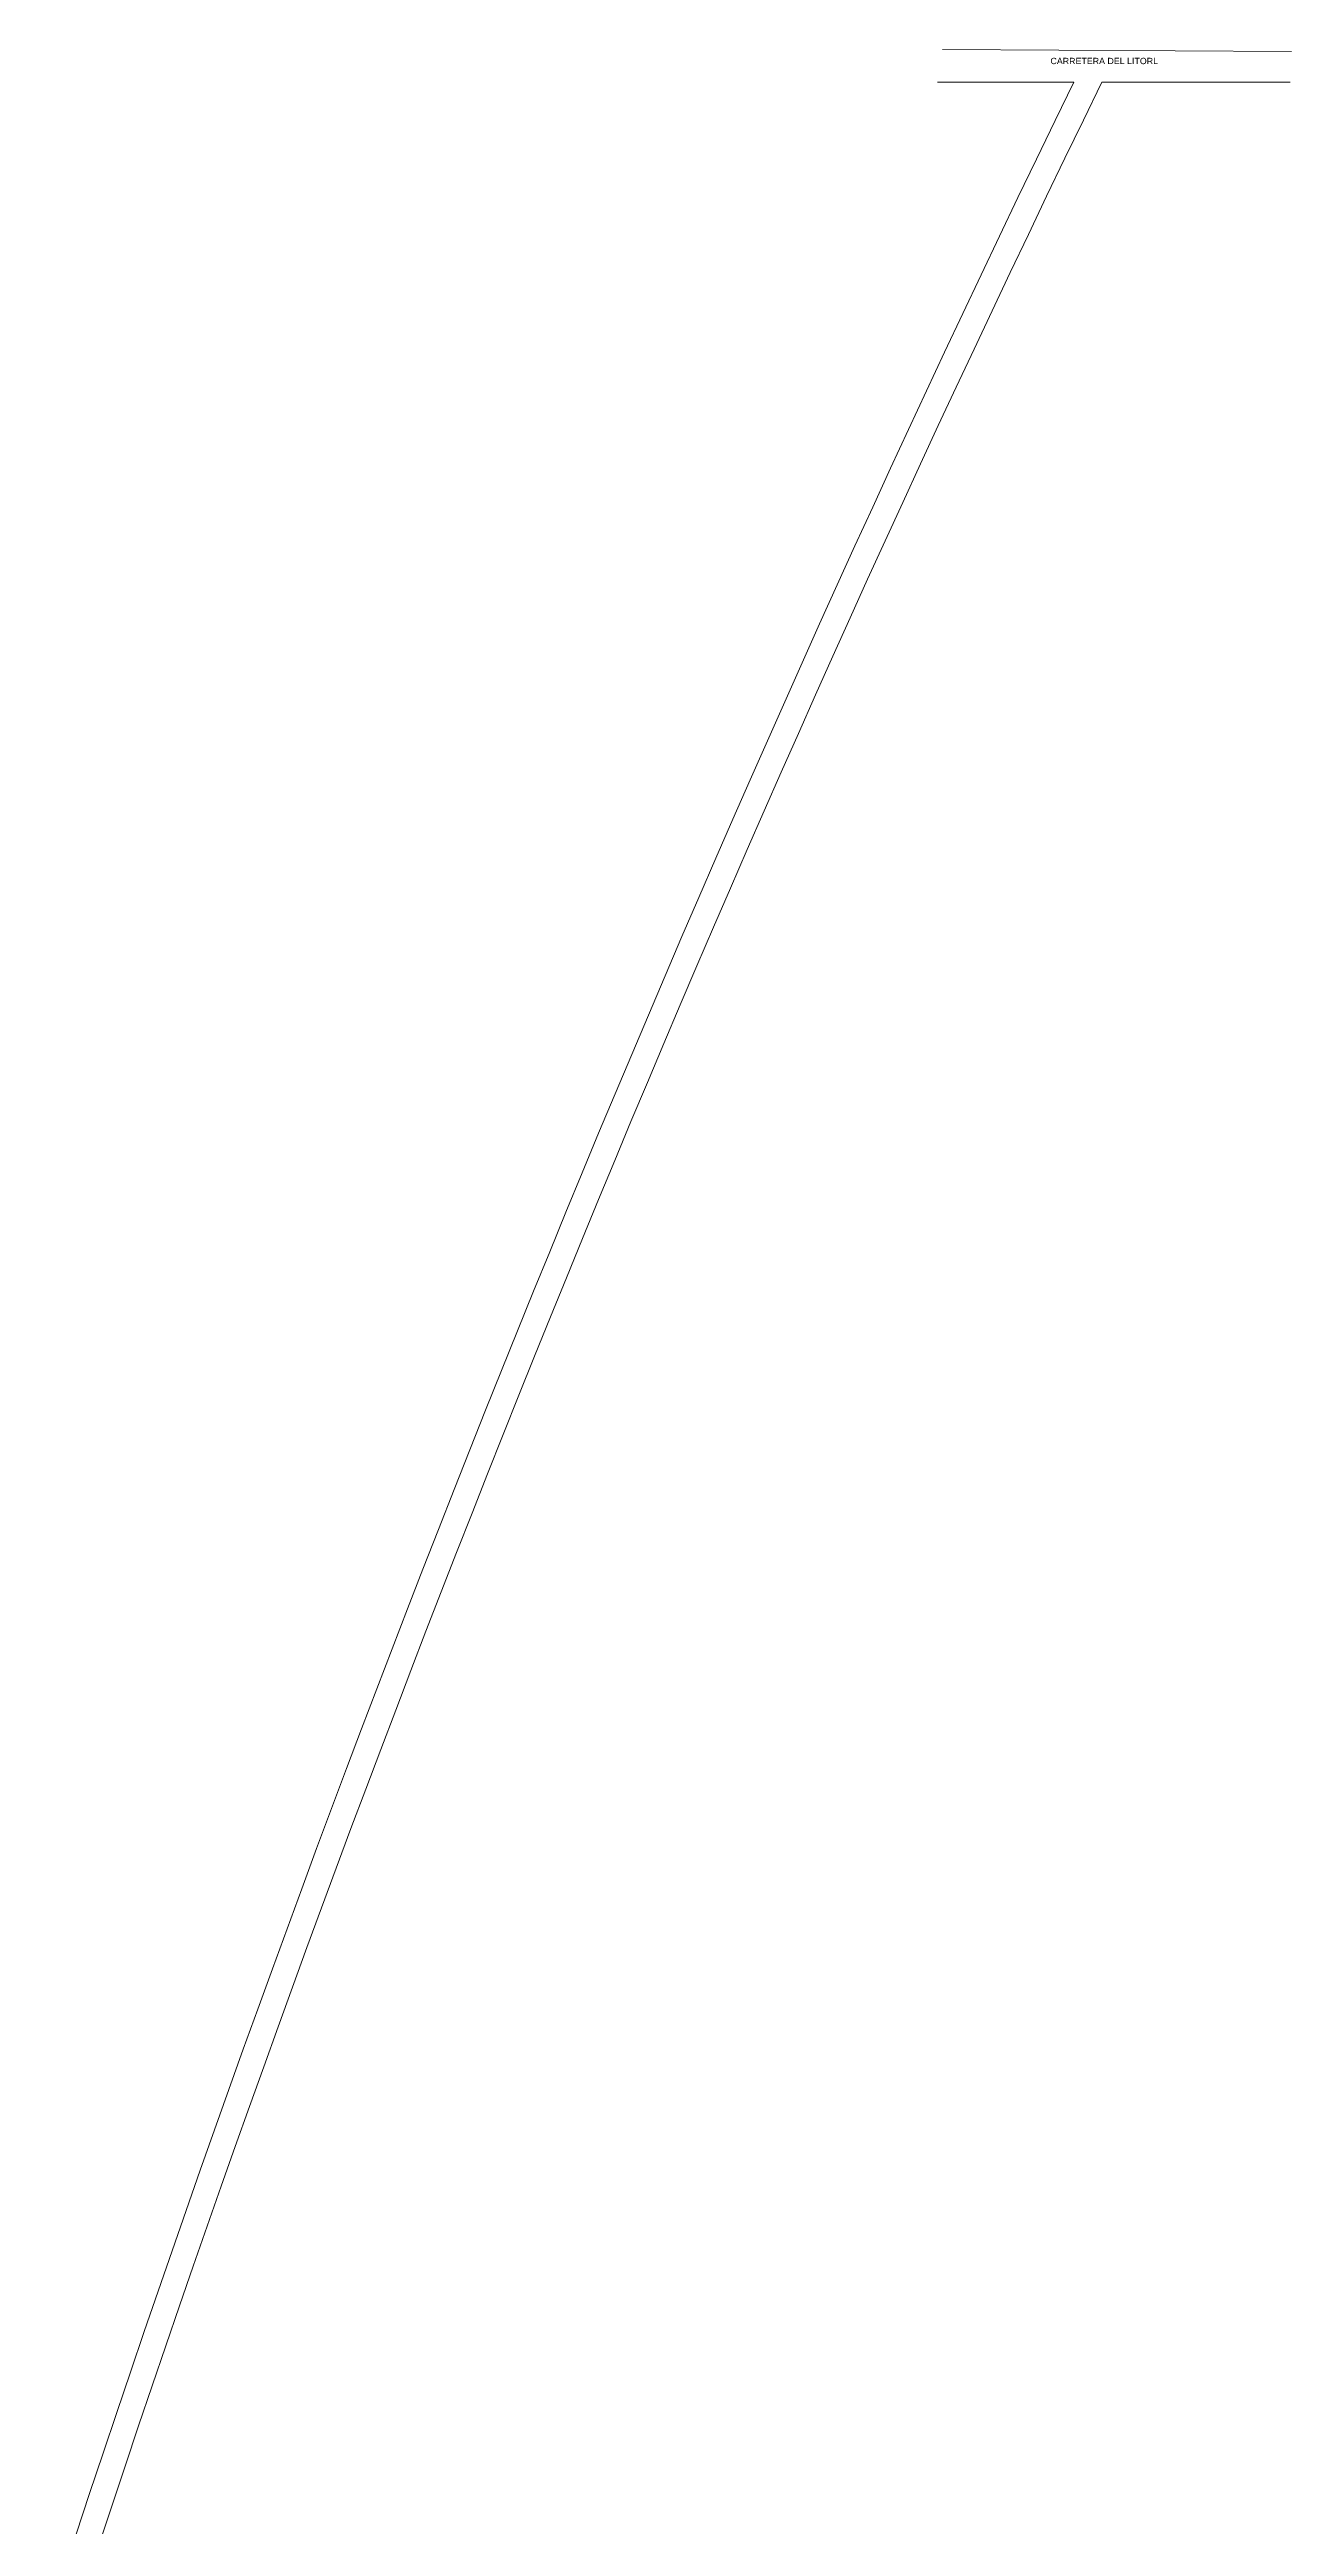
# Model space of a CAD drawing. Header units: metres. Extents: x 276196 to 280123, y 1482787 to 1490589.
# Drawn here: x 278415 to 278710, y 1489980 to 1490567 of the extents above; entities that cross this region are included whole.
import ezdxf

# ---------------------------------------------------------------- set-up
doc = ezdxf.new("R2010")
doc.units = ezdxf.units.M
doc.layers.add('_ADDRESSDIBUJO', color=7, linetype='Continuous', lineweight=0)
doc.layers.add('_LOTLINE', color=9, linetype='Continuous', lineweight=0)
doc.styles.get("Standard").update_dxf_attribs({"font": 'arial.ttf'})

msp = doc.modelspace()

# ---------------------------------------------------------------- linework, layer by layer
at = {"layer": '_LOTLINE', "color": 9}
for p, q in [((278626.94, 1490566.93), (278709.65, 1490566.46)), ((278658.06, 1490559.19), (278625.75, 1490559.19)), ((278664.74, 1490559.19), (278709.31, 1490559.19))]:
    msp.add_line(p, q, dxfattribs=at)
for centre, radius, start, end in [((282836.21, 1488521.3), 4648.65, 153.99913, 161.9915), ((282853.64, 1488513.52), 4661.73, 153.9712, 161.85462)]:
    msp.add_arc(centre, radius, start, end, dxfattribs=at)

# ---------------------------------------------------------------- texts
at = {"layer": '_ADDRESSDIBUJO'}
msp.add_text('CARRETERA DEL LITORL', height=1.5, dxfattribs=at).set_placement((278652.53, 1490563.47))

doc.saveas('drawing.dxf')
